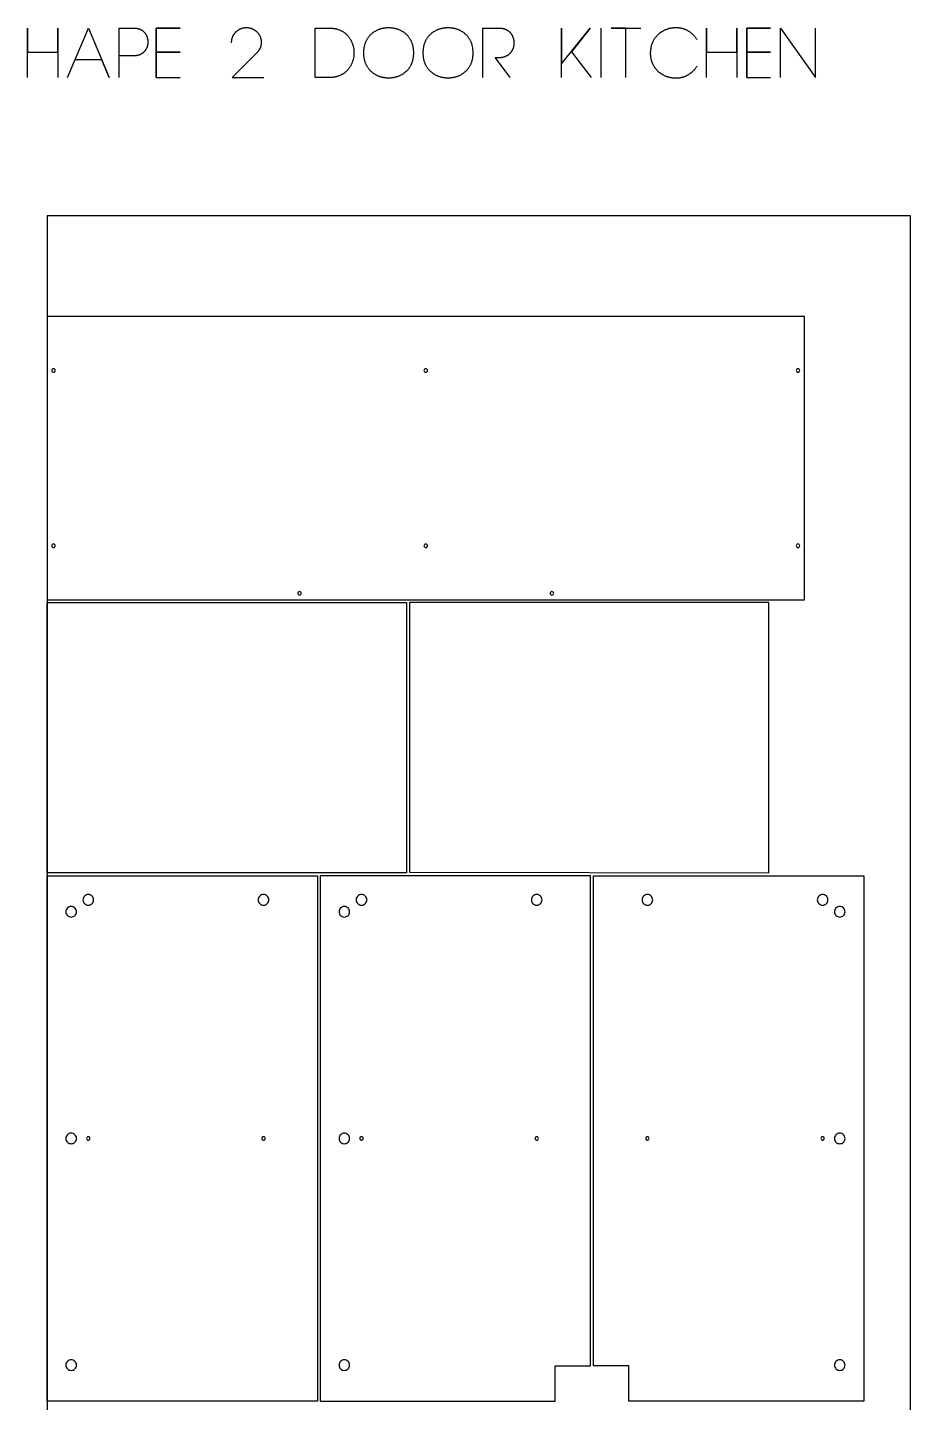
# Model space of a CAD drawing. Extents: x -767 to 4974, y -506 to 2808.
# Drawn here: x 3726 to 4974, y 764 to 2706 of the extents above; entities that cross this region are included whole.
import ezdxf

# ---------------------------------------------------------------- set-up
doc = ezdxf.new("R2010")
doc.units = 0
doc.layers.add('LAYER_1', color=18, linetype='CONTINUOUS')
doc.layers.add('T5_LOGOLAYER_21', color=18, linetype='CONTINUOUS')

msp = doc.modelspace()

# ---------------------------------------------------------------- linework, layer by layer
at = {"layer": 'LAYER_1'}
for points in [[(3754.2, 0), (4974.2, 0), (4974.2, 2440), (3754.2, 2440)], [(3754.2, 1898), (4824.2, 1898), (4824.2, 2298), (3754.2, 2298)], [(4774.2, 1512), (4774.2, 1894), (4266.2, 1894), (4266.2, 1513)], [(4472.2, 766), (4472.2, 816), (4522.2, 816), (4522.2, 1508), (4140.2, 1508), (4140.2, 766)]]:
    msp.add_lwpolyline(points, close=True, dxfattribs=at)
for points in [[(3763.2, 2224.3, 0.414214), (3760.7, 2221.8, 0.414214), (3763.2, 2219.3, 0.414214), (3765.7, 2221.8, 0.414214)], [(4289.2, 2224.3, 0.414214), (4286.7, 2221.8, 0.414214), (4289.2, 2219.3, 0.414214), (4291.7, 2221.8, 0.414214)], [(4815.2, 2224.3, 0.414214), (4812.7, 2221.8, 0.414214), (4815.2, 2219.3, 0.414214), (4817.7, 2221.8, 0.414214)], [(3763.2, 1976.7, 0.414214), (3760.7, 1974.2, 0.414214), (3763.2, 1971.7, 0.414214), (3765.7, 1974.2, 0.414214)], [(4289.2, 1976.7, 0.414214), (4286.7, 1974.2, 0.414214), (4289.2, 1971.7, 0.414214), (4291.7, 1974.2, 0.414214)], [(4815.2, 1976.7, 0.414214), (4812.7, 1974.2, 0.414214), (4815.2, 1971.7, 0.414214), (4817.7, 1974.2, 0.414214)], [(4110.8, 1909.5, 0.414214), (4108.3, 1907, 0.414214), (4110.8, 1904.5, 0.414214), (4113.3, 1907, 0.414214)], [(4467.5, 1909.5, 0.414214), (4465, 1907, 0.414214), (4467.5, 1904.5, 0.414214), (4470, 1907, 0.414214)], [(3812.4, 1481.5, 0.414214), (3804.9, 1474, 0.414214), (3812.4, 1466.5, 0.414214), (3819.9, 1474, 0.414214)], [(4060, 1481.5, 0.414214), (4052.5, 1474, 0.414214), (4060, 1466.5, 0.414214), (4067.5, 1474, 0.414214)], [(4198.4, 1481.5, 0.414214), (4190.9, 1474, 0.414214), (4198.4, 1466.5, 0.414214), (4205.9, 1474, 0.414214)], [(4446, 1481.5, 0.414214), (4438.5, 1474, 0.414214), (4446, 1466.5, 0.414214), (4453.5, 1474, 0.414214)], [(4602.4, 1481.5, 0.414214), (4594.9, 1474, 0.414214), (4602.4, 1466.5, 0.414214), (4609.9, 1474, 0.414214)], [(4850, 1481.5, 0.414214), (4842.5, 1474, 0.414214), (4850, 1466.5, 0.414214), (4857.5, 1474, 0.414214)], [(3788.2, 1464.7, 0.414214), (3780.7, 1457.2, 0.414214), (3788.2, 1449.7, 0.414214), (3795.7, 1457.2, 0.414214)], [(4174.2, 1464.7, 0.414214), (4166.7, 1457.2, 0.414214), (4174.2, 1449.7, 0.414214), (4181.7, 1457.2, 0.414214)], [(4874.2, 1464.7, 0.414214), (4866.7, 1457.2, 0.414214), (4874.2, 1449.7, 0.414214), (4881.7, 1457.2, 0.414214)], [(3788.2, 1144.5, 0.414214), (3780.7, 1137, 0.414214), (3788.2, 1129.5, 0.414214), (3795.7, 1137, 0.414214)], [(3812.4, 1139.4, 0.414214), (3810, 1137, 0.414214), (3812.4, 1134.6, 0.414214), (3814.8, 1137, 0.414214)], [(4060, 1139.4, 0.414214), (4057.6, 1137, 0.414214), (4060, 1134.6, 0.414214), (4062.4, 1137, 0.414214)], [(4174.2, 1144.5, 0.414214), (4166.7, 1137, 0.414214), (4174.2, 1129.5, 0.414214), (4181.7, 1137, 0.414214)], [(4198.4, 1139.4, 0.414214), (4196, 1137, 0.414214), (4198.4, 1134.6, 0.414214), (4200.8, 1137, 0.414214)], [(4446, 1139.4, 0.414214), (4443.6, 1137, 0.414214), (4446, 1134.6, 0.414214), (4448.4, 1137, 0.414214)], [(4602.4, 1139.4, 0.414214), (4600, 1137, 0.414214), (4602.4, 1134.6, 0.414214), (4604.8, 1137, 0.414214)], [(4850, 1139.4, 0.414214), (4847.6, 1137, 0.414214), (4850, 1134.6, 0.414214), (4852.4, 1137, 0.414214)], [(4874.2, 1144.5, 0.414214), (4866.7, 1137, 0.414214), (4874.2, 1129.5, 0.414214), (4881.7, 1137, 0.414214)], [(3788.2, 824.3, 0.414214), (3780.7, 816.8, 0.414214), (3788.2, 809.3, 0.414214), (3795.7, 816.8, 0.414214)], [(4174.2, 824.3, 0.414214), (4166.7, 816.8, 0.414214), (4174.2, 809.3, 0.414214), (4181.7, 816.8, 0.414214)], [(4874.2, 824.3, 0.414214), (4866.7, 816.8, 0.414214), (4874.2, 809.3, 0.414214), (4881.7, 816.8, 0.414214)]]:
    msp.add_lwpolyline(points, format="xyb", close=True, dxfattribs=at)
at = {"layer": 'T5_LOGOLAYER_21'}
for points in [[(3726.5, 2635.5), (3726.5, 2705.5), (3726.5, 2671.2), (3769.2, 2671.2), (3769.2, 2705.5), (3769.2, 2635.5)], [(3783.2, 2635.5), (3812.6, 2705.5), (3842, 2635.5), (3831.5, 2660.7), (3794.4, 2660.7)], [(3856, 2635.5), (3856, 2705.5), (3877, 2705.5), (3877.6, 2705.5), (3878.2, 2705.4), (3878.8, 2705.4), (3879.4, 2705.4), (3879.9, 2705.3), (3880.5, 2705.2), (3881, 2705.1), (3881.6, 2705), (3882.1, 2704.9), (3882.6, 2704.8), (3883.1, 2704.6), (3883.6, 2704.5), (3884.1, 2704.3), (3884.6, 2704.2), (3885.1, 2704), (3885.6, 2703.8), (3886, 2703.6), (3886.5, 2703.4), (3886.9, 2703.1), (3887.3, 2702.9), (3887.7, 2702.6), (3888.1, 2702.4), (3888.5, 2702.1), (3888.9, 2701.9), (3889.3, 2701.6), (3889.7, 2701.3), (3890, 2701), (3890.4, 2700.7), (3890.7, 2700.3), (3891.1, 2700), (3891.4, 2699.7), (3891.7, 2699.3), (3892, 2699), (3892.3, 2698.6), (3892.6, 2698.3), (3892.8, 2697.9), (3893.1, 2697.5), (3893.4, 2697.2), (3893.6, 2696.8), (3893.8, 2696.4), (3894.1, 2696), (3894.3, 2695.6), (3894.5, 2695.2), (3894.7, 2694.8), (3894.9, 2694.3), (3895, 2693.9), (3895.2, 2693.5), (3895.4, 2693.1), (3895.5, 2692.6), (3895.6, 2692.2), (3895.8, 2691.8), (3895.9, 2691.3), (3896, 2690.9), (3896.1, 2690.4), (3896.2, 2690), (3896.3, 2689.5), (3896.4, 2689.1), (3896.4, 2688.6), (3896.5, 2688.2), (3896.5, 2687.7), (3896.5, 2687.2), (3896.6, 2686.8), (3896.6, 2686.3), (3896.6, 2685.9), (3896.6, 2685.4), (3896.6, 2685), (3896.5, 2684.5), (3896.5, 2684), (3896.5, 2683.6), (3896.4, 2683.1), (3896.4, 2682.7), (3896.3, 2682.2), (3896.2, 2681.8), (3896.1, 2681.3), (3896, 2680.9), (3895.9, 2680.4), (3895.8, 2680), (3895.6, 2679.5), (3895.5, 2679.1), (3895.4, 2678.7), (3895.2, 2678.2), (3895, 2677.8), (3894.9, 2677.4), (3894.7, 2677), (3894.5, 2676.6), (3894.3, 2676.2), (3894.1, 2675.8), (3893.8, 2675.4), (3893.6, 2675), (3893.4, 2674.6), (3893.1, 2674.2), (3892.8, 2673.8), (3892.6, 2673.5), (3892.3, 2673.1), (3892, 2672.7), (3891.7, 2672.4), (3891.4, 2672.1), (3891.1, 2671.7), (3890.7, 2671.4), (3890.4, 2671.1), (3890, 2670.8), (3889.7, 2670.5), (3889.3, 2670.2), (3888.9, 2669.9), (3888.5, 2669.6), (3888.1, 2669.3), (3887.7, 2669.1), (3887.3, 2668.8), (3886.9, 2668.6), (3886.5, 2668.4), (3886, 2668.2), (3885.6, 2668), (3885.1, 2667.8), (3884.6, 2667.6), (3884.1, 2667.4), (3883.6, 2667.2), (3883.1, 2667.1), (3882.6, 2666.9), (3882.1, 2666.8), (3881.6, 2666.7), (3881, 2666.6), (3880.5, 2666.5), (3879.9, 2666.4), (3879.4, 2666.4), (3878.8, 2666.3), (3878.2, 2666.3), (3877.6, 2666.3), (3877, 2666.3), (3856, 2666.3)], [(3908.5, 2635.5), (3908.5, 2705.5), (3942.1, 2705.5), (3908.5, 2705.5), (3908.5, 2671.2), (3942.1, 2671.2), (3908.5, 2671.2), (3908.5, 2635.5), (3942.1, 2635.5)], [(4014.9, 2684.5), (4014.9, 2685), (4014.9, 2685.6), (4014.9, 2686.1), (4014.9, 2686.7), (4015, 2687.2), (4015, 2687.7), (4015.1, 2688.3), (4015.2, 2688.8), (4015.3, 2689.3), (4015.4, 2689.9), (4015.5, 2690.4), (4015.7, 2690.9), (4015.8, 2691.4), (4016, 2691.9), (4016.1, 2692.4), (4016.3, 2692.9), (4016.5, 2693.3), (4016.7, 2693.8), (4017, 2694.3), (4017.2, 2694.8), (4017.4, 2695.2), (4017.7, 2695.7), (4018, 2696.1), (4018.2, 2696.6), (4018.5, 2697), (4018.8, 2697.4), (4019.1, 2697.8), (4019.4, 2698.2), (4019.8, 2698.6), (4020.1, 2699), (4020.4, 2699.4), (4020.8, 2699.8), (4021.1, 2700.1), (4021.5, 2700.5), (4021.9, 2700.8), (4022.3, 2701.2), (4022.7, 2701.5), (4023.1, 2701.8), (4023.5, 2702.1), (4023.9, 2702.4), (4024.3, 2702.7), (4024.8, 2703), (4025.2, 2703.3), (4025.7, 2703.5), (4026.1, 2703.8), (4026.6, 2704), (4027.1, 2704.2), (4027.5, 2704.4), (4028, 2704.6), (4028.5, 2704.8), (4029, 2705), (4029.5, 2705.2), (4030, 2705.3), (4030.5, 2705.5), (4031, 2705.6), (4031.6, 2705.7), (4032.1, 2705.8), (4032.6, 2705.9), (4033.1, 2706), (4033.7, 2706.1), (4034.2, 2706.1), (4034.8, 2706.1), (4035.3, 2706.2), (4035.9, 2706.2), (4036.4, 2706.2), (4037, 2706.1), (4037.5, 2706.1), (4038, 2706.1), (4038.6, 2706), (4039.1, 2705.9), (4039.6, 2705.8), (4040.1, 2705.7), (4040.6, 2705.6), (4041.1, 2705.5), (4041.6, 2705.4), (4042.1, 2705.2), (4042.6, 2705.1), (4043.1, 2704.9), (4043.6, 2704.7), (4044.1, 2704.5), (4044.5, 2704.3), (4045, 2704.1), (4045.4, 2703.9), (4045.9, 2703.6), (4046.3, 2703.4), (4046.8, 2703.1), (4047.2, 2702.9), (4047.6, 2702.6), (4048, 2702.3), (4048.4, 2702), (4048.8, 2701.7), (4049.2, 2701.4), (4049.6, 2701), (4050, 2700.7), (4050.4, 2700.4), (4050.7, 2700), (4051.1, 2699.7), (4051.4, 2699.3), (4051.8, 2698.9), (4052.1, 2698.5), (4052.4, 2698.1), (4052.7, 2697.7), (4053, 2697.3), (4053.3, 2696.9), (4053.6, 2696.5), (4053.8, 2696.1), (4054.1, 2695.6), (4054.3, 2695.2), (4054.6, 2694.7), (4054.8, 2694.3), (4055, 2693.8), (4055.2, 2693.3), (4055.4, 2692.9), (4055.6, 2692.4), (4055.8, 2691.9), (4055.9, 2691.4), (4056.1, 2690.9), (4056.2, 2690.4), (4056.3, 2689.9), (4056.5, 2689.4), (4056.6, 2688.9), (4056.6, 2688.4), (4056.7, 2687.8), (4056.8, 2687.3), (4056.8, 2686.8), (4056.9, 2686.2), (4056.9, 2685.7), (4056.9, 2685.2), (4056.9, 2684.7), (4056.8, 2684.1), (4056.8, 2683.6), (4056.7, 2683.1), (4056.7, 2682.6), (4056.6, 2682.1), (4056.5, 2681.6), (4056.4, 2681.1), (4056.3, 2680.6), (4056.2, 2680.1), (4056, 2679.6), (4055.9, 2679.1), (4055.7, 2678.6), (4055.5, 2678.2), (4055.4, 2677.7), (4055.2, 2677.2), (4055, 2676.7), (4054.7, 2676.3), (4054.5, 2675.8), (4054.3, 2675.4), (4054, 2674.9), (4053.8, 2674.5), (4053.5, 2674.1), (4053.2, 2673.6), (4052.9, 2673.2), (4052.6, 2672.8), (4052.3, 2672.4), (4052, 2672), (4051.6, 2671.6), (4051.3, 2671.2), (4050.9, 2670.8), (4050.6, 2670.5), (4015.6, 2635.5), (4060.4, 2635.5)], [(4369.7, 2635.5), (4369.7, 2705.5), (4392.8, 2705.5), (4393.5, 2705.5), (4394.1, 2705.4), (4394.8, 2705.4), (4395.4, 2705.3), (4396, 2705.3), (4396.6, 2705.2), (4397.2, 2705.1), (4397.8, 2705), (4398.3, 2704.9), (4398.9, 2704.7), (4399.4, 2704.6), (4400, 2704.4), (4400.5, 2704.3), (4401, 2704.1), (4401.5, 2703.9), (4402, 2703.7), (4402.5, 2703.4), (4403, 2703.2), (4403.5, 2703), (4403.9, 2702.7), (4404.4, 2702.4), (4404.8, 2702.2), (4405.2, 2701.9), (4405.6, 2701.6), (4406, 2701.3), (4406.4, 2701), (4406.8, 2700.7), (4407.2, 2700.3), (4407.6, 2700), (4407.9, 2699.6), (4408.3, 2699.3), (4408.6, 2698.9), (4408.9, 2698.5), (4409.2, 2698.2), (4409.5, 2697.8), (4409.8, 2697.4), (4410.1, 2697), (4410.4, 2696.6), (4410.6, 2696.1), (4410.9, 2695.7), (4411.1, 2695.3), (4411.4, 2694.9), (4411.6, 2694.4), (4411.8, 2694), (4412, 2693.5), (4412.2, 2693.1), (4412.4, 2692.6), (4412.5, 2692.2), (4412.7, 2691.7), (4412.8, 2691.2), (4413, 2690.8), (4413.1, 2690.3), (4413.2, 2689.8), (4413.3, 2689.4), (4413.4, 2688.9), (4413.5, 2688.4), (4413.6, 2687.9), (4413.7, 2687.4), (4413.7, 2686.9), (4413.8, 2686.4), (4413.8, 2685.9), (4413.8, 2685.5), (4413.8, 2685), (4413.8, 2684.5), (4413.8, 2684), (4413.8, 2683.5), (4413.8, 2683), (4413.8, 2682.5), (4413.7, 2682), (4413.7, 2681.5), (4413.6, 2681), (4413.5, 2680.6), (4413.4, 2680.1), (4413.3, 2679.6), (4413.2, 2679.1), (4413.1, 2678.6), (4413, 2678.2), (4412.8, 2677.7), (4412.7, 2677.2), (4412.5, 2676.8), (4412.4, 2676.3), (4412.2, 2675.8), (4412, 2675.4), (4411.8, 2674.9), (4411.6, 2674.5), (4411.4, 2674.1), (4411.1, 2673.6), (4410.9, 2673.2), (4410.6, 2672.8), (4410.4, 2672.4), (4410.1, 2672), (4409.8, 2671.6), (4409.5, 2671.2), (4409.2, 2670.8), (4408.9, 2670.4), (4408.6, 2670), (4408.3, 2669.7), (4407.9, 2669.3), (4407.6, 2669), (4407.2, 2668.6), (4406.8, 2668.3), (4406.4, 2668), (4406, 2667.6), (4405.6, 2667.3), (4405.2, 2667), (4404.8, 2666.8), (4404.4, 2666.5), (4403.9, 2666.2), (4403.5, 2666), (4403, 2665.7), (4402.5, 2665.5), (4402, 2665.3), (4401.5, 2665.1), (4401, 2664.9), (4400.5, 2664.7), (4400, 2664.5), (4399.4, 2664.3), (4398.9, 2664.2), (4398.3, 2664.1), (4397.8, 2663.9), (4397.2, 2663.8), (4396.6, 2663.7), (4396, 2663.7), (4395.4, 2663.6), (4394.8, 2663.5), (4394.1, 2663.5), (4393.5, 2663.5), (4392.8, 2663.5), (4387.2, 2663.5), (4408.2, 2635.5)], [(4481, 2635.5), (4481, 2705.5), (4481, 2655.1), (4521.6, 2705.5), (4495, 2671.9), (4523, 2635.5)], [(4537, 2635.5), (4537, 2705.5)], [(4572, 2635.5), (4572, 2705.5), (4551, 2705.5), (4593, 2705.5)], [(4672.1, 2651.6), (4671.7, 2650.8), (4671.2, 2650.1), (4670.8, 2649.5), (4670.3, 2648.8), (4669.8, 2648.1), (4669.3, 2647.5), (4668.8, 2646.9), (4668.3, 2646.3), (4667.8, 2645.7), (4667.3, 2645.1), (4666.7, 2644.5), (4666.2, 2644), (4665.6, 2643.5), (4665, 2642.9), (4664.5, 2642.4), (4663.9, 2642), (4663.3, 2641.5), (4662.7, 2641.1), (4662.1, 2640.6), (4661.5, 2640.2), (4660.9, 2639.8), (4660.3, 2639.4), (4659.7, 2639), (4659, 2638.7), (4658.4, 2638.3), (4657.8, 2638), (4657.1, 2637.7), (4656.5, 2637.4), (4655.8, 2637.1), (4655.2, 2636.9), (4654.5, 2636.6), (4653.8, 2636.4), (4653.2, 2636.1), (4652.5, 2635.9), (4651.8, 2635.7), (4651.1, 2635.6), (4650.5, 2635.4), (4649.8, 2635.2), (4649.1, 2635.1), (4648.4, 2635), (4647.7, 2634.9), (4647, 2634.8), (4646.4, 2634.7), (4645.7, 2634.6), (4645, 2634.6), (4644.3, 2634.5), (4643.6, 2634.5), (4642.9, 2634.5), (4642.2, 2634.5), (4641.5, 2634.5), (4640.8, 2634.5), (4640.1, 2634.6), (4639.4, 2634.6), (4638.7, 2634.7), (4638.1, 2634.8), (4637.4, 2634.9), (4636.7, 2635), (4636, 2635.1), (4635.3, 2635.2), (4634.6, 2635.4), (4634, 2635.5), (4633.3, 2635.7), (4632.6, 2635.9), (4632, 2636), (4631.3, 2636.3), (4630.6, 2636.5), (4630, 2636.7), (4629.3, 2636.9), (4628.7, 2637.2), (4628.1, 2637.5), (4627.4, 2637.7), (4626.8, 2638), (4626.2, 2638.3), (4625.6, 2638.7), (4625, 2639), (4624.3, 2639.3), (4623.8, 2639.7), (4623.2, 2640), (4622.6, 2640.4), (4622, 2640.8), (4621.4, 2641.2), (4620.9, 2641.6), (4620.3, 2642), (4619.8, 2642.4), (4619.2, 2642.9), (4618.7, 2643.3), (4618.2, 2643.8), (4617.7, 2644.2), (4617.2, 2644.7), (4616.7, 2645.2), (4616.2, 2645.7), (4615.7, 2646.2), (4615.2, 2646.8), (4614.8, 2647.3), (4614.3, 2647.8), (4613.9, 2648.4), (4613.5, 2649), (4613.1, 2649.5), (4612.7, 2650.1), (4612.3, 2650.7), (4611.9, 2651.3), (4611.5, 2651.9), (4611.2, 2652.6), (4610.8, 2653.2), (4610.5, 2653.8), (4610.2, 2654.5), (4609.9, 2655.2), (4609.6, 2655.8), (4609.3, 2656.5), (4609.1, 2657.2), (4608.8, 2657.9), (4608.6, 2658.6), (4608.4, 2659.3), (4608.2, 2660.1), (4608, 2660.8), (4607.8, 2661.5), (4607.7, 2662.3), (4607.5, 2663.1), (4607.4, 2663.8), (4607.3, 2664.6), (4607.2, 2665.4), (4607.1, 2666.2), (4607.1, 2667), (4607, 2667.8), (4607, 2668.7), (4607, 2669.5), (4607, 2670.3), (4607, 2671.2), (4607.1, 2672), (4607.1, 2672.8), (4607.1, 2673.6), (4607.2, 2674.4), (4607.3, 2675.2), (4607.4, 2676), (4607.5, 2676.8), (4607.6, 2677.5), (4607.7, 2678.3), (4607.9, 2679.1), (4608, 2679.8), (4608.2, 2680.5), (4608.4, 2681.2), (4608.6, 2682), (4608.9, 2682.7), (4609.1, 2683.4), (4609.4, 2684), (4609.6, 2684.7), (4609.9, 2685.4), (4610.2, 2686.1), (4610.5, 2686.7), (4610.8, 2687.3), (4611.2, 2688), (4611.5, 2688.6), (4611.9, 2689.2), (4612.2, 2689.8), (4612.6, 2690.4), (4613, 2691), (4613.4, 2691.6), (4613.8, 2692.1), (4614.2, 2692.7), (4614.7, 2693.2), (4615.1, 2693.7), (4615.6, 2694.3), (4616, 2694.8), (4616.5, 2695.3), (4617, 2695.8), (4617.5, 2696.2), (4618, 2696.7), (4618.5, 2697.2), (4619, 2697.6), (4619.5, 2698.1), (4620, 2698.5), (4620.6, 2698.9), (4621.1, 2699.3), (4621.7, 2699.7), (4622.2, 2700.1), (4622.8, 2700.5), (4623.4, 2700.8), (4624, 2701.2), (4624.6, 2701.5), (4625.2, 2701.8), (4625.8, 2702.2), (4626.4, 2702.5), (4627, 2702.8), (4627.6, 2703), (4628.2, 2703.3), (4628.8, 2703.6), (4629.5, 2703.8), (4630.1, 2704.1), (4630.8, 2704.3), (4631.4, 2704.5), (4632.1, 2704.7), (4632.7, 2704.9), (4633.4, 2705.1), (4634, 2705.2), (4634.7, 2705.4), (4635.3, 2705.5), (4636, 2705.7), (4636.7, 2705.8), (4637.4, 2705.9), (4638, 2706), (4638.7, 2706), (4639.4, 2706.1), (4640.1, 2706.2), (4640.7, 2706.2), (4641.4, 2706.2), (4642.1, 2706.2), (4642.8, 2706.2), (4643.5, 2706.2), (4644.1, 2706.2), (4644.8, 2706.2), (4645.5, 2706.1), (4646.2, 2706.1), (4646.9, 2706), (4647.5, 2705.9), (4648.2, 2705.8), (4648.9, 2705.7), (4649.6, 2705.6), (4650.2, 2705.4), (4650.9, 2705.3), (4651.6, 2705.1), (4652.2, 2704.9), (4652.9, 2704.7), (4653.5, 2704.5), (4654.2, 2704.3), (4654.8, 2704), (4655.5, 2703.8), (4656.1, 2703.5), (4656.8, 2703.2), (4657.4, 2702.9), (4658, 2702.6), (4658.7, 2702.3), (4659.3, 2702), (4659.9, 2701.6), (4660.5, 2701.2), (4661.1, 2700.9), (4661.7, 2700.5), (4662.3, 2700), (4662.9, 2699.6), (4663.5, 2699.2), (4664, 2698.7), (4664.6, 2698.3), (4665.2, 2697.8), (4665.7, 2697.3), (4666.3, 2696.7), (4666.8, 2696.2), (4667.3, 2695.7), (4667.9, 2695.1), (4668.4, 2694.5), (4668.9, 2693.9), (4669.4, 2693.3), (4669.9, 2692.7), (4670.3, 2692.1), (4670.8, 2691.4), (4671.3, 2690.8), (4671.7, 2690.1), (4672.1, 2689.4)], [(4686, 2635.5), (4686, 2705.5), (4686, 2671.2), (4728.7, 2671.2), (4728.7, 2705.5), (4728.7, 2635.5)], [(4742.7, 2635.5), (4742.7, 2705.5), (4776.3, 2705.5), (4742.7, 2705.5), (4742.7, 2671.2), (4776.3, 2671.2), (4742.7, 2671.2), (4742.7, 2635.5), (4776.3, 2635.5)], [(4790.3, 2635.5), (4790.3, 2705.5), (4840, 2635.5), (4840, 2705.5)]]:
    msp.add_lwpolyline(points, dxfattribs=at)
for points in [[(4133.2, 2635.5), (4133.2, 2705.5), (4152.8, 2705.5), (4153.9, 2705.5), (4154.9, 2705.4), (4156, 2705.4), (4157, 2705.3), (4158, 2705.2), (4159, 2705), (4160, 2704.9), (4161, 2704.7), (4161.9, 2704.5), (4162.9, 2704.3), (4163.8, 2704), (4164.7, 2703.7), (4165.6, 2703.4), (4166.4, 2703.1), (4167.3, 2702.8), (4168.1, 2702.5), (4168.9, 2702.1), (4169.7, 2701.7), (4170.5, 2701.3), (4171.2, 2700.9), (4172, 2700.4), (4172.7, 2700), (4173.4, 2699.5), (4174.1, 2699), (4174.8, 2698.5), (4175.4, 2698), (4176.1, 2697.4), (4176.7, 2696.9), (4177.3, 2696.3), (4177.9, 2695.7), (4178.5, 2695.1), (4179, 2694.5), (4179.6, 2693.9), (4180.1, 2693.3), (4180.6, 2692.6), (4181.1, 2692), (4181.6, 2691.3), (4182, 2690.6), (4182.4, 2689.9), (4182.9, 2689.2), (4183.3, 2688.5), (4183.7, 2687.8), (4184, 2687.1), (4184.4, 2686.3), (4184.7, 2685.6), (4185, 2684.8), (4185.3, 2684.1), (4185.6, 2683.3), (4185.9, 2682.5), (4186.1, 2681.8), (4186.3, 2681), (4186.6, 2680.2), (4186.8, 2679.4), (4186.9, 2678.6), (4187.1, 2677.8), (4187.2, 2677), (4187.4, 2676.2), (4187.5, 2675.4), (4187.6, 2674.6), (4187.6, 2673.7), (4187.7, 2672.9), (4187.8, 2672.1), (4187.8, 2671.3), (4187.8, 2670.5), (4187.8, 2669.6), (4187.8, 2668.8), (4187.7, 2668), (4187.6, 2667.2), (4187.6, 2666.4), (4187.5, 2665.6), (4187.4, 2664.7), (4187.2, 2663.9), (4187.1, 2663.1), (4186.9, 2662.3), (4186.8, 2661.5), (4186.6, 2660.7), (4186.3, 2660), (4186.1, 2659.2), (4185.9, 2658.4), (4185.6, 2657.6), (4185.3, 2656.9), (4185, 2656.1), (4184.7, 2655.3), (4184.4, 2654.6), (4184, 2653.9), (4183.7, 2653.1), (4183.3, 2652.4), (4182.9, 2651.7), (4182.4, 2651), (4182, 2650.3), (4181.6, 2649.6), (4181.1, 2649), (4180.6, 2648.3), (4180.1, 2647.7), (4179.6, 2647), (4179, 2646.4), (4178.5, 2645.8), (4177.9, 2645.2), (4177.3, 2644.6), (4176.7, 2644.1), (4176.1, 2643.5), (4175.4, 2643), (4174.8, 2642.4), (4174.1, 2641.9), (4173.4, 2641.4), (4172.7, 2641), (4172, 2640.5), (4171.2, 2640.1), (4170.5, 2639.6), (4169.7, 2639.2), (4168.9, 2638.8), (4168.1, 2638.5), (4167.3, 2638.1), (4166.4, 2637.8), (4165.6, 2637.5), (4164.7, 2637.2), (4163.8, 2636.9), (4162.9, 2636.7), (4161.9, 2636.5), (4161, 2636.3), (4160, 2636.1), (4159, 2635.9), (4158, 2635.8), (4157, 2635.7), (4156, 2635.6), (4154.9, 2635.5), (4153.9, 2635.5), (4152.8, 2635.5)], [(4271.7, 2669.8), (4271.7, 2668.7), (4271.7, 2667.6), (4271.6, 2666.6), (4271.5, 2665.5), (4271.4, 2664.5), (4271.3, 2663.5), (4271.1, 2662.5), (4271, 2661.6), (4270.7, 2660.6), (4270.5, 2659.7), (4270.3, 2658.8), (4270, 2657.9), (4269.7, 2657), (4269.4, 2656.1), (4269.1, 2655.3), (4268.7, 2654.5), (4268.4, 2653.6), (4268, 2652.9), (4267.6, 2652.1), (4267.1, 2651.3), (4266.7, 2650.6), (4266.2, 2649.8), (4265.8, 2649.1), (4265.3, 2648.4), (4264.8, 2647.8), (4264.2, 2647.1), (4263.7, 2646.5), (4263.2, 2645.8), (4262.6, 2645.2), (4262, 2644.6), (4261.4, 2644.1), (4260.8, 2643.5), (4260.2, 2643), (4259.5, 2642.5), (4258.9, 2642), (4258.2, 2641.5), (4257.6, 2641), (4256.9, 2640.5), (4256.2, 2640.1), (4255.5, 2639.7), (4254.8, 2639.3), (4254.1, 2638.9), (4253.3, 2638.5), (4252.6, 2638.2), (4251.9, 2637.9), (4251.1, 2637.5), (4250.4, 2637.2), (4249.6, 2637), (4248.8, 2636.7), (4248, 2636.4), (4247.3, 2636.2), (4246.5, 2636), (4245.7, 2635.8), (4244.9, 2635.6), (4244.1, 2635.5), (4243.3, 2635.3), (4242.5, 2635.2), (4241.6, 2635.1), (4240.8, 2635), (4240, 2634.9), (4239.2, 2634.8), (4238.4, 2634.8), (4237.6, 2634.8), (4236.7, 2634.8), (4235.9, 2634.8), (4235.1, 2634.8), (4234.3, 2634.8), (4233.5, 2634.9), (4232.6, 2635), (4231.8, 2635.1), (4231, 2635.2), (4230.2, 2635.3), (4229.4, 2635.5), (4228.6, 2635.6), (4227.8, 2635.8), (4227, 2636), (4226.2, 2636.2), (4225.4, 2636.4), (4224.7, 2636.7), (4223.9, 2637), (4223.1, 2637.2), (4222.4, 2637.5), (4221.6, 2637.9), (4220.9, 2638.2), (4220.1, 2638.5), (4219.4, 2638.9), (4218.7, 2639.3), (4218, 2639.7), (4217.3, 2640.1), (4216.6, 2640.5), (4215.9, 2641), (4215.2, 2641.5), (4214.6, 2642), (4213.9, 2642.5), (4213.3, 2643), (4212.7, 2643.5), (4212.1, 2644.1), (4211.5, 2644.6), (4210.9, 2645.2), (4210.3, 2645.8), (4209.8, 2646.5), (4209.2, 2647.1), (4208.7, 2647.8), (4208.2, 2648.4), (4207.7, 2649.1), (4207.2, 2649.8), (4206.8, 2650.6), (4206.3, 2651.3), (4205.9, 2652.1), (4205.5, 2652.9), (4205.1, 2653.6), (4204.7, 2654.5), (4204.4, 2655.3), (4204.1, 2656.1), (4203.8, 2657), (4203.5, 2657.9), (4203.2, 2658.8), (4203, 2659.7), (4202.7, 2660.6), (4202.5, 2661.6), (4202.3, 2662.5), (4202.2, 2663.5), (4202.1, 2664.5), (4201.9, 2665.5), (4201.9, 2666.6), (4201.8, 2667.6), (4201.8, 2668.7), (4201.7, 2669.8), (4201.7, 2671.2), (4201.8, 2672.3), (4201.8, 2673.3), (4201.9, 2674.4), (4201.9, 2675.4), (4202.1, 2676.4), (4202.2, 2677.4), (4202.3, 2678.4), (4202.5, 2679.4), (4202.7, 2680.3), (4203, 2681.3), (4203.2, 2682.2), (4203.5, 2683.1), (4203.8, 2683.9), (4204.1, 2684.8), (4204.4, 2685.7), (4204.7, 2686.5), (4205.1, 2687.3), (4205.5, 2688.1), (4205.9, 2688.9), (4206.3, 2689.6), (4206.8, 2690.4), (4207.2, 2691.1), (4207.7, 2691.8), (4208.2, 2692.5), (4208.7, 2693.2), (4209.2, 2693.8), (4209.8, 2694.5), (4210.3, 2695.1), (4210.9, 2695.7), (4211.5, 2696.3), (4212.1, 2696.9), (4212.7, 2697.4), (4213.3, 2698), (4213.9, 2698.5), (4214.6, 2699), (4215.2, 2699.5), (4215.9, 2699.9), (4216.6, 2700.4), (4217.3, 2700.8), (4218, 2701.2), (4218.7, 2701.6), (4219.4, 2702), (4220.1, 2702.4), (4220.9, 2702.8), (4221.6, 2703.1), (4222.4, 2703.4), (4223.1, 2703.7), (4223.9, 2704), (4224.7, 2704.2), (4225.4, 2704.5), (4226.2, 2704.7), (4227, 2704.9), (4227.8, 2705.1), (4228.6, 2705.3), (4229.4, 2705.5), (4230.2, 2705.6), (4231, 2705.8), (4231.8, 2705.9), (4232.6, 2706), (4233.5, 2706), (4234.3, 2706.1), (4235.1, 2706.1), (4235.9, 2706.2), (4236.7, 2706.2), (4237.6, 2706.2), (4238.4, 2706.1), (4239.2, 2706.1), (4240, 2706), (4240.8, 2706), (4241.6, 2705.9), (4242.5, 2705.8), (4243.3, 2705.6), (4244.1, 2705.5), (4244.9, 2705.3), (4245.7, 2705.1), (4246.5, 2704.9), (4247.3, 2704.7), (4248, 2704.5), (4248.8, 2704.2), (4249.6, 2704), (4250.4, 2703.7), (4251.1, 2703.4), (4251.9, 2703.1), (4252.6, 2702.8), (4253.3, 2702.4), (4254.1, 2702), (4254.8, 2701.6), (4255.5, 2701.2), (4256.2, 2700.8), (4256.9, 2700.4), (4257.6, 2699.9), (4258.2, 2699.5), (4258.9, 2699), (4259.5, 2698.5), (4260.2, 2698), (4260.8, 2697.4), (4261.4, 2696.9), (4262, 2696.3), (4262.6, 2695.7), (4263.2, 2695.1), (4263.7, 2694.5), (4264.2, 2693.8), (4264.8, 2693.2), (4265.3, 2692.5), (4265.8, 2691.8), (4266.2, 2691.1), (4266.7, 2690.4), (4267.1, 2689.6), (4267.6, 2688.9), (4268, 2688.1), (4268.4, 2687.3), (4268.7, 2686.5), (4269.1, 2685.7), (4269.4, 2684.8), (4269.7, 2683.9), (4270, 2683.1), (4270.3, 2682.2), (4270.5, 2681.3), (4270.7, 2680.3), (4271, 2679.4), (4271.1, 2678.4), (4271.3, 2677.4), (4271.4, 2676.4), (4271.5, 2675.4), (4271.6, 2674.4), (4271.7, 2673.3), (4271.7, 2672.3), (4271.7, 2671.2)], [(4355.7, 2669.8), (4355.7, 2668.7), (4355.7, 2667.6), (4355.6, 2666.6), (4355.5, 2665.5), (4355.4, 2664.5), (4355.3, 2663.5), (4355.1, 2662.5), (4355, 2661.6), (4354.7, 2660.6), (4354.5, 2659.7), (4354.3, 2658.8), (4354, 2657.9), (4353.7, 2657), (4353.4, 2656.1), (4353.1, 2655.3), (4352.7, 2654.5), (4352.4, 2653.6), (4352, 2652.9), (4351.6, 2652.1), (4351.1, 2651.3), (4350.7, 2650.6), (4350.2, 2649.8), (4349.8, 2649.1), (4349.3, 2648.4), (4348.8, 2647.8), (4348.2, 2647.1), (4347.7, 2646.5), (4347.2, 2645.8), (4346.6, 2645.2), (4346, 2644.6), (4345.4, 2644.1), (4344.8, 2643.5), (4344.2, 2643), (4343.5, 2642.5), (4342.9, 2642), (4342.2, 2641.5), (4341.6, 2641), (4340.9, 2640.5), (4340.2, 2640.1), (4339.5, 2639.7), (4338.8, 2639.3), (4338.1, 2638.9), (4337.3, 2638.5), (4336.6, 2638.2), (4335.9, 2637.9), (4335.1, 2637.5), (4334.4, 2637.2), (4333.6, 2637), (4332.8, 2636.7), (4332, 2636.4), (4331.3, 2636.2), (4330.5, 2636), (4329.7, 2635.8), (4328.9, 2635.6), (4328.1, 2635.5), (4327.3, 2635.3), (4326.5, 2635.2), (4325.6, 2635.1), (4324.8, 2635), (4324, 2634.9), (4323.2, 2634.8), (4322.4, 2634.8), (4321.6, 2634.8), (4320.7, 2634.8), (4319.9, 2634.8), (4319.1, 2634.8), (4318.3, 2634.8), (4317.5, 2634.9), (4316.6, 2635), (4315.8, 2635.1), (4315, 2635.2), (4314.2, 2635.3), (4313.4, 2635.5), (4312.6, 2635.6), (4311.8, 2635.8), (4311, 2636), (4310.2, 2636.2), (4309.4, 2636.4), (4308.7, 2636.7), (4307.9, 2637), (4307.1, 2637.2), (4306.4, 2637.5), (4305.6, 2637.9), (4304.9, 2638.2), (4304.1, 2638.5), (4303.4, 2638.9), (4302.7, 2639.3), (4302, 2639.7), (4301.3, 2640.1), (4300.6, 2640.5), (4299.9, 2641), (4299.2, 2641.5), (4298.6, 2642), (4297.9, 2642.5), (4297.3, 2643), (4296.7, 2643.5), (4296.1, 2644.1), (4295.5, 2644.6), (4294.9, 2645.2), (4294.3, 2645.8), (4293.8, 2646.5), (4293.2, 2647.1), (4292.7, 2647.8), (4292.2, 2648.4), (4291.7, 2649.1), (4291.2, 2649.8), (4290.8, 2650.6), (4290.3, 2651.3), (4289.9, 2652.1), (4289.5, 2652.9), (4289.1, 2653.6), (4288.7, 2654.5), (4288.4, 2655.3), (4288.1, 2656.1), (4287.8, 2657), (4287.5, 2657.9), (4287.2, 2658.8), (4287, 2659.7), (4286.7, 2660.6), (4286.5, 2661.6), (4286.3, 2662.5), (4286.2, 2663.5), (4286.1, 2664.5), (4285.9, 2665.5), (4285.9, 2666.6), (4285.8, 2667.6), (4285.8, 2668.7), (4285.7, 2669.8), (4285.7, 2671.2), (4285.8, 2672.3), (4285.8, 2673.3), (4285.9, 2674.4), (4285.9, 2675.4), (4286.1, 2676.4), (4286.2, 2677.4), (4286.3, 2678.4), (4286.5, 2679.4), (4286.7, 2680.3), (4287, 2681.3), (4287.2, 2682.2), (4287.5, 2683.1), (4287.8, 2683.9), (4288.1, 2684.8), (4288.4, 2685.7), (4288.7, 2686.5), (4289.1, 2687.3), (4289.5, 2688.1), (4289.9, 2688.9), (4290.3, 2689.6), (4290.8, 2690.4), (4291.2, 2691.1), (4291.7, 2691.8), (4292.2, 2692.5), (4292.7, 2693.2), (4293.2, 2693.8), (4293.8, 2694.5), (4294.3, 2695.1), (4294.9, 2695.7), (4295.5, 2696.3), (4296.1, 2696.9), (4296.7, 2697.4), (4297.3, 2698), (4297.9, 2698.5), (4298.6, 2699), (4299.2, 2699.5), (4299.9, 2699.9), (4300.6, 2700.4), (4301.3, 2700.8), (4302, 2701.2), (4302.7, 2701.6), (4303.4, 2702), (4304.1, 2702.4), (4304.9, 2702.8), (4305.6, 2703.1), (4306.4, 2703.4), (4307.1, 2703.7), (4307.9, 2704), (4308.7, 2704.2), (4309.4, 2704.5), (4310.2, 2704.7), (4311, 2704.9), (4311.8, 2705.1), (4312.6, 2705.3), (4313.4, 2705.5), (4314.2, 2705.6), (4315, 2705.8), (4315.8, 2705.9), (4316.6, 2706), (4317.5, 2706), (4318.3, 2706.1), (4319.1, 2706.1), (4319.9, 2706.2), (4320.7, 2706.2), (4321.6, 2706.2), (4322.4, 2706.1), (4323.2, 2706.1), (4324, 2706), (4324.8, 2706), (4325.6, 2705.9), (4326.5, 2705.8), (4327.3, 2705.6), (4328.1, 2705.5), (4328.9, 2705.3), (4329.7, 2705.1), (4330.5, 2704.9), (4331.3, 2704.7), (4332, 2704.5), (4332.8, 2704.2), (4333.6, 2704), (4334.4, 2703.7), (4335.1, 2703.4), (4335.9, 2703.1), (4336.6, 2702.8), (4337.3, 2702.4), (4338.1, 2702), (4338.8, 2701.6), (4339.5, 2701.2), (4340.2, 2700.8), (4340.9, 2700.4), (4341.6, 2699.9), (4342.2, 2699.5), (4342.9, 2699), (4343.5, 2698.5), (4344.2, 2698), (4344.8, 2697.4), (4345.4, 2696.9), (4346, 2696.3), (4346.6, 2695.7), (4347.2, 2695.1), (4347.7, 2694.5), (4348.2, 2693.8), (4348.8, 2693.2), (4349.3, 2692.5), (4349.8, 2691.8), (4350.2, 2691.1), (4350.7, 2690.4), (4351.1, 2689.6), (4351.6, 2688.9), (4352, 2688.1), (4352.4, 2687.3), (4352.7, 2686.5), (4353.1, 2685.7), (4353.4, 2684.8), (4353.7, 2683.9), (4354, 2683.1), (4354.3, 2682.2), (4354.5, 2681.3), (4354.7, 2680.3), (4355, 2679.4), (4355.1, 2678.4), (4355.3, 2677.4), (4355.4, 2676.4), (4355.5, 2675.4), (4355.6, 2674.4), (4355.7, 2673.3), (4355.7, 2672.3), (4355.7, 2671.2)], [(4262.2, 1512), (3754.2, 1512), (3754.2, 1894), (4262.2, 1894)], [(4136.2, 766), (3754.2, 766), (3754.2, 1508), (4136.2, 1508)], [(4526.2, 816), (4526.2, 1508), (4908.2, 1508), (4908.2, 766), (4576.2, 766), (4576.2, 816)]]:
    msp.add_lwpolyline(points, close=True, dxfattribs=at)

doc.saveas('drawing.dxf')
